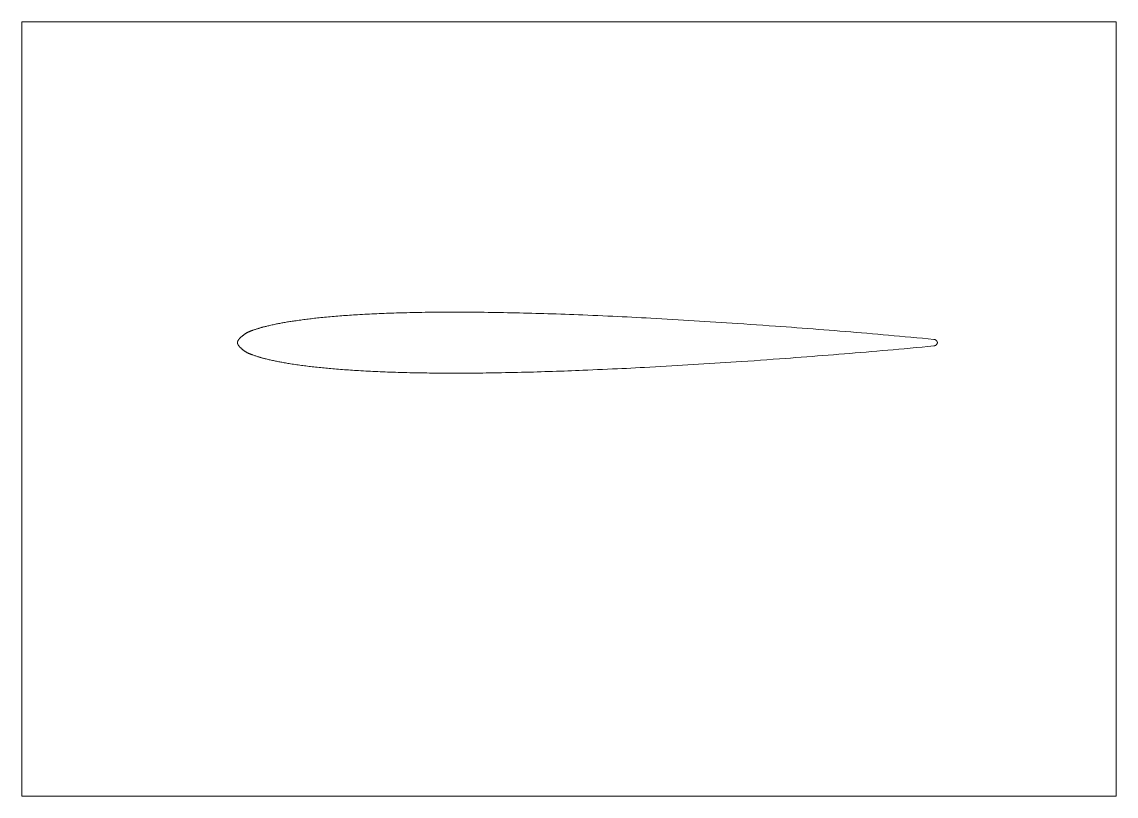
# Paper-space layout 'Sheet' of a CAD drawing. Header units: millimetres. Extents: x 0 to 297, y 0 to 210.
# The model-space entities are those that its viewports show. They can reach past a viewport. Long polylines and large blocks are cut down to what shows.
import ezdxf

# ---------------------------------------------------------------- set-up
doc = ezdxf.new("R2010")
doc.units = ezdxf.units.MM
doc.layers.add('Geometries', color=7, linetype='Continuous')

msp = doc.modelspace()

# ---------------------------------------------------------------- linework, layer by layer
at = {"layer": 'Geometries', "linetype": 'Continuous', "lineweight": 13, "flags": 128}
for points in [[(247.56, 123.89), (246, 124.04), (244.44, 124.18), (242.88, 124.33), (241.32, 124.47), (239.76, 124.61), (238.2, 124.75), (236.73, 124.89), (235.26, 125.02), (233.79, 125.15), (232.32, 125.27), (230.84, 125.4), (229.37, 125.53), (227.9, 125.65), (226.43, 125.78), (224.96, 125.9), (223.49, 126.02), (222.04, 126.14), (220.6, 126.25), (219.15, 126.37), (217.7, 126.48), (216.23, 126.6), (214.76, 126.71), (213.29, 126.83), (211.82, 126.94), (210.34, 127.05), (208.9, 127.16), (207.45, 127.27), (206, 127.37), (204.56, 127.48), (202.84, 127.6), (201.11, 127.72), (199.39, 127.85), (197.67, 127.96), (195.95, 128.08), (194.22, 128.2), (192.75, 128.3), (191.28, 128.4), (189.8, 128.49), (188.33, 128.59), (186.86, 128.68), (185.41, 128.77), (183.96, 128.86), (182.51, 128.95), (181.07, 129.04), (179.59, 129.13), (178.11, 129.21), (176.63, 129.3), (175.16, 129.38), (173.68, 129.46), (172.2, 129.55), (170.72, 129.63), (169.43, 129.7), (168.14, 129.76), (166.85, 129.83), (165.55, 129.9), (164.26, 129.96), (162.97, 130.02), (161.67, 130.09), (160.38, 130.15), (159.02, 130.21), (157.67, 130.27), (156.31, 130.33), (154.96, 130.39), (153.6, 130.44), (152.25, 130.5), (151.05, 130.55), (149.85, 130.59), (148.65, 130.64), (147.46, 130.68), (146.26, 130.73), (145.06, 130.77), (143.86, 130.81), (142.76, 130.84), (141.67, 130.88), (140.57, 130.91), (139.47, 130.94), (138.37, 130.97), (137.27, 131), (136.18, 131.03), (135.08, 131.06), (133.98, 131.08), (132.88, 131.11), (131.78, 131.13), (130.68, 131.15), (129.65, 131.17), (128.61, 131.19), (127.58, 131.2), (126.54, 131.22), (125.5, 131.23), (124.56, 131.24), (123.62, 131.25), (122.68, 131.26), (121.74, 131.27), (120.8, 131.27), (119.85, 131.28), (118.91, 131.28), (118.05, 131.28), (117.19, 131.28), (116.32, 131.28), (115.46, 131.28), (114.6, 131.28), (113.73, 131.27), (112.87, 131.26), (112.01, 131.26), (111.14, 131.25), (110.28, 131.24), (109.42, 131.23), (108.55, 131.21), (107.74, 131.2), (106.93, 131.18), (106.11, 131.17), (105.3, 131.15), (104.49, 131.13), (103.79, 131.11), (103.09, 131.09), (102.39, 131.07), (101.69, 131.05), (100.99, 131.03), (100.29, 131.01), (99.63, 130.99), (98.97, 130.96), (98.32, 130.94), (97.66, 130.91), (97, 130.88), (96.34, 130.85), (95.68, 130.82), (95.02, 130.79), (94.36, 130.76), (93.71, 130.73), (93.06, 130.69), (92.41, 130.66), (91.77, 130.62), (91.12, 130.58), (90.57, 130.55), (90.02, 130.51), (89.48, 130.48), (88.93, 130.44), (88.38, 130.4), (87.83, 130.36), (87.32, 130.32), (86.8, 130.29), (86.28, 130.25), (85.77, 130.2), (85.25, 130.16), (84.73, 130.12), (84.22, 130.07), (83.7, 130.03), (83.19, 129.98), (82.67, 129.93), (82.16, 129.89), (81.66, 129.84), (81.15, 129.78), (80.65, 129.73), (80.23, 129.69), (79.81, 129.64), (79.39, 129.6), (78.98, 129.55), (78.56, 129.5), (78.15, 129.45), (77.74, 129.41), (77.33, 129.35), (76.92, 129.3), (76.51, 129.25), (76.09, 129.2), (75.67, 129.14), (75.26, 129.08), (74.84, 129.02), (74.42, 128.96), (74.01, 128.9), (73.68, 128.85), (73.36, 128.8), (73.03, 128.75), (72.71, 128.7), (72.38, 128.65), (72.06, 128.6), (71.74, 128.54), (71.42, 128.49), (71.1, 128.43), (70.82, 128.38), (70.53, 128.33), (70.25, 128.28), (69.97, 128.23), (69.68, 128.17), (69.4, 128.12), (69.12, 128.06), (68.83, 128), (68.53, 127.94), (68.22, 127.87), (67.92, 127.8), (67.61, 127.74), (67.31, 127.67), (67, 127.6), (66.77, 127.54), (66.53, 127.48), (66.29, 127.42), (66.05, 127.37), (65.81, 127.31), (65.57, 127.25), (65.41, 127.21), (65.26, 127.16), (65.1, 127.12), (64.94, 127.08), (64.78, 127.03), (64.65, 127), (64.53, 126.96), (64.41, 126.92), (64.28, 126.88), (64.16, 126.84), (63.98, 126.78), (63.79, 126.72), (63.61, 126.66), (63.43, 126.6), (63.25, 126.54), (63.06, 126.47), (62.94, 126.43), (62.81, 126.39), (62.68, 126.35), (62.56, 126.31), (62.43, 126.26), (62.3, 126.22), (62.18, 126.17), (62.09, 126.14), (62, 126.11), (61.92, 126.08), (61.83, 126.04), (61.75, 126.01), (61.66, 125.97), (61.58, 125.93), (61.5, 125.9), (61.42, 125.86), (61.35, 125.83), (61.27, 125.79), (61.2, 125.75), (61.13, 125.71), (61.06, 125.67), (60.99, 125.63), (60.92, 125.59), (60.85, 125.55), (60.78, 125.5), (60.71, 125.46), (60.64, 125.41), (60.58, 125.36), (60.51, 125.31), (60.44, 125.27), (60.37, 125.22), (60.29, 125.16), (60.2, 125.09), (60.12, 125.03), (60.04, 124.97), (59.95, 124.9), (59.87, 124.84), (59.79, 124.77), (59.71, 124.71), (59.64, 124.64), (59.57, 124.59), (59.51, 124.53), (59.45, 124.48), (59.39, 124.42), (59.33, 124.37), (59.27, 124.31), (59.22, 124.25), (59.16, 124.19), (59.1, 124.14), (59.06, 124.09), (59.03, 124.05), (58.99, 124), (58.95, 123.96), (58.91, 123.91), (58.88, 123.87), (58.84, 123.82), (58.81, 123.78), (58.79, 123.74), (58.76, 123.71), (58.73, 123.67), (58.71, 123.63), (58.69, 123.59), (58.66, 123.55), (58.64, 123.51), (58.63, 123.48), (58.61, 123.45), (58.6, 123.42), (58.58, 123.38), (58.57, 123.35), (58.56, 123.32), (58.55, 123.28), (58.54, 123.25), (58.53, 123.22), (58.52, 123.19), (58.51, 123.16), (58.51, 123.13), (58.51, 123.09), (58.5, 123.06), (58.5, 123.03), (58.5, 123)], [(58.5, 123), (58.5, 122.97), (58.5, 122.93), (58.51, 122.9), (58.51, 122.87), (58.52, 122.84), (58.52, 122.81), (58.53, 122.78), (58.54, 122.74), (58.55, 122.71), (58.56, 122.68), (58.57, 122.64), (58.59, 122.61), (58.6, 122.57), (58.62, 122.54), (58.64, 122.5), (58.66, 122.46), (58.68, 122.42), (58.71, 122.38), (58.73, 122.34), (58.76, 122.3), (58.79, 122.25), (58.83, 122.2), (58.86, 122.15), (58.9, 122.1), (58.95, 122.04), (58.99, 121.99), (59.04, 121.94), (59.08, 121.89), (59.13, 121.84), (59.18, 121.78), (59.24, 121.72), (59.3, 121.67), (59.36, 121.61), (59.42, 121.55), (59.49, 121.49), (59.56, 121.42), (59.63, 121.36), (59.7, 121.3), (59.77, 121.25), (59.84, 121.19), (59.91, 121.13), (60, 121.06), (60.1, 120.99), (60.19, 120.92), (60.28, 120.85), (60.37, 120.78), (60.45, 120.73), (60.52, 120.68), (60.59, 120.63), (60.66, 120.58), (60.73, 120.53), (60.81, 120.48), (60.87, 120.44), (60.94, 120.39), (61.02, 120.35), (61.09, 120.31), (61.16, 120.27), (61.23, 120.23), (61.3, 120.19), (61.38, 120.16), (61.45, 120.12), (61.53, 120.09), (61.6, 120.05), (61.68, 120.02), (61.75, 119.99), (61.83, 119.96), (61.92, 119.92), (62.02, 119.88), (62.12, 119.85), (62.22, 119.81), (62.32, 119.78), (62.42, 119.74), (62.52, 119.71), (62.7, 119.65), (62.88, 119.59), (63.07, 119.53), (63.26, 119.46), (63.46, 119.39), (63.66, 119.32), (63.86, 119.26), (64.06, 119.19), (64.19, 119.15), (64.32, 119.11), (64.45, 119.07), (64.58, 119.03), (64.71, 118.99), (64.85, 118.95), (65.01, 118.9), (65.16, 118.86), (65.32, 118.82), (65.48, 118.78), (65.64, 118.74), (65.85, 118.68), (66.06, 118.63), (66.27, 118.58), (66.56, 118.51), (66.84, 118.44), (67.13, 118.37), (67.42, 118.31), (67.7, 118.24), (67.99, 118.18), (68.27, 118.12), (68.55, 118.06), (68.83, 118), (69.13, 117.94), (69.42, 117.88), (69.71, 117.82), (70.01, 117.77), (70.3, 117.71), (70.6, 117.66), (70.89, 117.6), (71.22, 117.55), (71.54, 117.49), (71.87, 117.44), (72.19, 117.38), (72.52, 117.33), (72.93, 117.26), (73.35, 117.2), (73.76, 117.13), (74.18, 117.07), (74.6, 117.01), (75.01, 116.95), (75.43, 116.89), (75.85, 116.84), (76.26, 116.78), (76.68, 116.73), (77.1, 116.67), (77.51, 116.62), (77.93, 116.57), (78.35, 116.52), (78.81, 116.47), (79.27, 116.42), (79.73, 116.36), (80.19, 116.31), (80.65, 116.27), (81.11, 116.22), (81.58, 116.17), (82.05, 116.13), (82.52, 116.08), (82.98, 116.04), (83.44, 115.99), (83.9, 115.95), (84.36, 115.91), (84.82, 115.87), (85.37, 115.83), (85.92, 115.78), (86.47, 115.74), (87.01, 115.7), (87.56, 115.66), (88.11, 115.62), (88.66, 115.58), (89.2, 115.54), (89.75, 115.51), (90.3, 115.47), (90.85, 115.44), (91.4, 115.4), (92.04, 115.37), (92.69, 115.33), (93.34, 115.29), (93.98, 115.26), (94.64, 115.23), (95.3, 115.19), (95.96, 115.16), (96.62, 115.13), (97.28, 115.11), (97.92, 115.08), (98.57, 115.05), (99.22, 115.03), (99.86, 115.01), (100.63, 114.98), (101.4, 114.95), (102.17, 114.93), (102.95, 114.91), (103.72, 114.89), (104.49, 114.87), (105.27, 114.85), (106.05, 114.83), (106.84, 114.82), (107.62, 114.8), (108.4, 114.79), (109.18, 114.78), (109.92, 114.77), (110.66, 114.76), (111.4, 114.75), (112.14, 114.74), (112.88, 114.74), (113.7, 114.73), (114.52, 114.72), (115.35, 114.72), (116.17, 114.72), (117, 114.72), (117.82, 114.72), (118.64, 114.72), (119.47, 114.72), (120.41, 114.73), (121.35, 114.73), (122.29, 114.74), (123.23, 114.75), (124.18, 114.75), (125.12, 114.76), (126.06, 114.78), (127.1, 114.79), (128.13, 114.8), (129.17, 114.82), (130.2, 114.84), (131.24, 114.86), (132.34, 114.88), (133.44, 114.9), (134.53, 114.93), (135.63, 114.95), (136.73, 114.98), (137.83, 115.01), (138.86, 115.03), (139.9, 115.06), (140.93, 115.09), (141.97, 115.13), (143.01, 115.16), (144.04, 115.19), (145.08, 115.23), (146.11, 115.27), (147.15, 115.3), (148.18, 115.34), (149.2, 115.38), (150.22, 115.42), (151.23, 115.46), (152.25, 115.5), (153.59, 115.55), (154.93, 115.61), (156.27, 115.67), (157.61, 115.73), (158.95, 115.79), (160.3, 115.85), (161.64, 115.91), (162.87, 115.97), (164.09, 116.03), (165.32, 116.09), (166.55, 116.15), (167.78, 116.22), (169.01, 116.28), (170.48, 116.36), (171.96, 116.44), (173.43, 116.52), (174.91, 116.6), (176.38, 116.69), (177.83, 116.77), (179.28, 116.86), (180.73, 116.94), (182.17, 117.03), (183.65, 117.12), (185.12, 117.21), (186.59, 117.3), (188.07, 117.4), (189.54, 117.49), (190.99, 117.59), (192.44, 117.68), (193.88, 117.78), (195.33, 117.88), (197.05, 117.99), (198.78, 118.11), (200.5, 118.23), (202.22, 118.35), (203.94, 118.48), (205.66, 118.6), (207.14, 118.71), (208.61, 118.82), (210.08, 118.93), (211.55, 119.04), (213.03, 119.15), (214.47, 119.26), (215.92, 119.38), (217.36, 119.49), (218.81, 119.6), (220.29, 119.72), (221.76, 119.84), (223.24, 119.96), (224.71, 120.08), (226.19, 120.2), (227.66, 120.33), (229.13, 120.45), (230.61, 120.58), (232.08, 120.71), (233.56, 120.83), (235.03, 120.96), (236.51, 121.09), (237.98, 121.23), (239.45, 121.36), (241.07, 121.51), (242.7, 121.66), (244.32, 121.81), (245.94, 121.96), (247.56, 122.11)], [(248.5, 123), (248.5, 123.03), (248.49, 123.07), (248.48, 123.1), (248.47, 123.14), (248.46, 123.17), (248.45, 123.2), (248.44, 123.24), (248.43, 123.26), (248.41, 123.29), (248.4, 123.32), (248.38, 123.35), (248.37, 123.38), (248.35, 123.4), (248.33, 123.44), (248.31, 123.47), (248.28, 123.5), (248.26, 123.53), (248.23, 123.55), (248.2, 123.58), (248.18, 123.61), (248.15, 123.63), (248.12, 123.66), (248.09, 123.68), (248.06, 123.7), (248.02, 123.72), (247.99, 123.74), (247.96, 123.76), (247.92, 123.78), (247.89, 123.8), (247.85, 123.81), (247.82, 123.83), (247.79, 123.84), (247.75, 123.85), (247.72, 123.86), (247.69, 123.87), (247.66, 123.87), (247.62, 123.88), (247.59, 123.88), (247.56, 123.89)], [(247.56, 122.11), (247.59, 122.12), (247.63, 122.12), (247.66, 122.13), (247.7, 122.13), (247.73, 122.14), (247.76, 122.15), (247.8, 122.16), (247.83, 122.18), (247.87, 122.19), (247.9, 122.21), (247.94, 122.23), (247.97, 122.24), (248.01, 122.26), (248.04, 122.29), (248.07, 122.31), (248.1, 122.33), (248.13, 122.35), (248.16, 122.38), (248.19, 122.4), (248.22, 122.43), (248.24, 122.46), (248.27, 122.49), (248.29, 122.52), (248.32, 122.55), (248.34, 122.58), (248.36, 122.61), (248.38, 122.64), (248.4, 122.67), (248.41, 122.71), (248.43, 122.74), (248.44, 122.77), (248.45, 122.8), (248.46, 122.83), (248.47, 122.85), (248.48, 122.88), (248.49, 122.91), (248.49, 122.94), (248.5, 122.97), (248.5, 123)]]:
    msp.add_lwpolyline(points, dxfattribs=at)

psp = doc.layouts.new('Sheet')

# ---------------------------------------------------------------- viewports
at = {"layer": '0'}
psp.add_viewport(center=(148.5, 105), size=(297, 210), view_center_point=(148.5, 105), view_height=210, dxfattribs=at)

doc.saveas('drawing.dxf')
